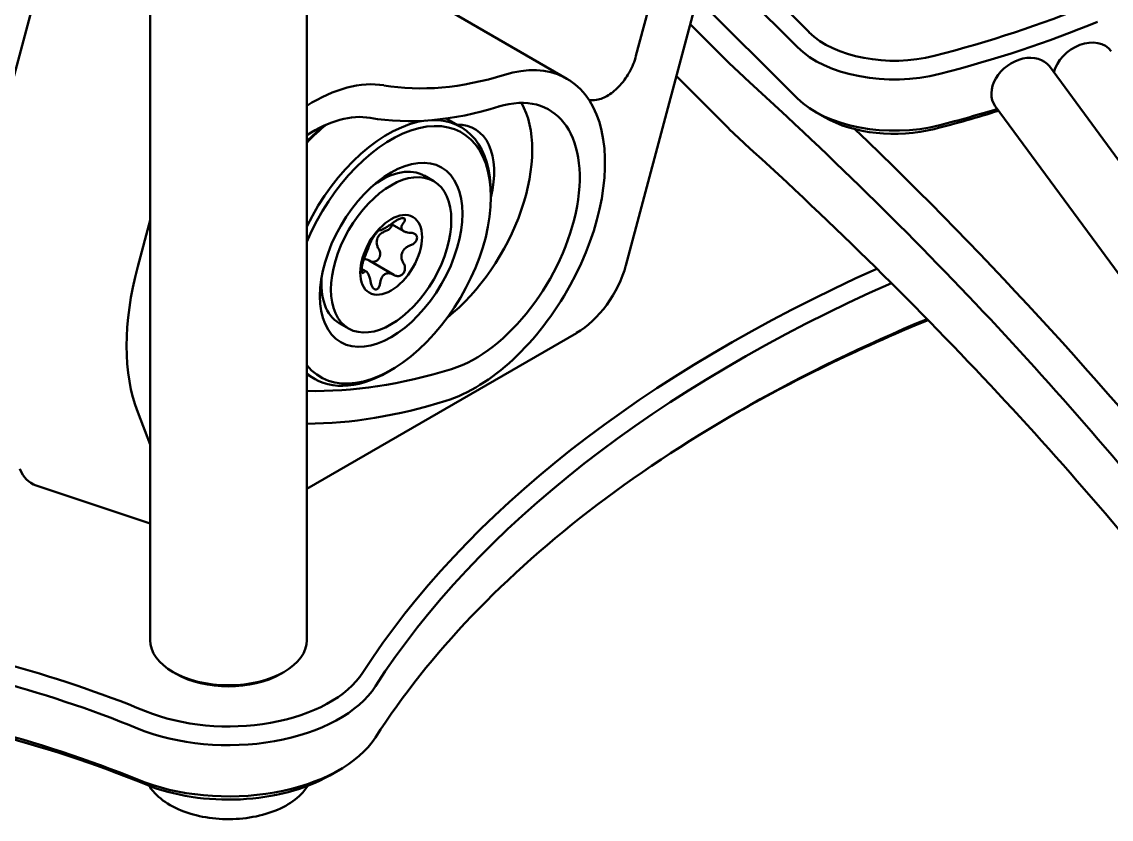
# Model space of a CAD drawing. Header units: millimetres. Extents: x 145 to 303, y 101 to 203.
# Drawn here: x 196.21 to 220.53, y 115.11 to 132.91 of the extents above; entities that cross this region are included whole.
import ezdxf

# ---------------------------------------------------------------- set-up
doc = ezdxf.new("R2010")
doc.units = ezdxf.units.MM
doc.header["$LTSCALE"] = 0.75
doc.layers.add('Visible', color=7, linetype='Continuous', lineweight=50)

msp = doc.modelspace()

# ---------------------------------------------------------------- linework, layer by layer
at = {"layer": 'Visible', "extrusion": (-1e-16, 0.816497, 0.57735)}
for p, q in [((213.168, 140.485), (209.698, 127.473)), ((197.877, 138.6), (195.222, 128.644)), ((199.077, 119.111), (199.077, 137.895)), ((202.577, 119.111), (202.577, 137.895)), ((209.923, 132.147), (211.208, 136.966)), ((213.785, 132.675), (211.654, 134.806)), ((211.529, 134.339), (213.525, 132.344)), ((205.484, 133.312), (208.383, 131.638)), ((213.525, 131.201), (211.289, 133.437)), ((211.134, 132.857), (211.921, 132.069)), ((219.15, 131.917), (224.952, 124.025)), ((211.921, 130.6), (210.824, 131.696)), ((214.134, 130.779), (213.922, 130.902)), ((217.941, 131.028), (223.895, 122.931)), ((205.688, 130.751), (206.012, 130.563)), ((204.124, 129.312), (204.246, 129.382)), ((205.196, 129.476), (205.408, 129.353)), ((206.685, 128.994), (206.685, 129.076)), ((198.801, 127.444), (199.077, 128.481)), ((204.743, 128.234), (204.463, 128.395)), ((204.214, 128.26), (204.21, 128.262)), ((204.519, 127.261), (203.966, 127.581)), ((202.902, 127.195), (202.902, 127.055)), ((203.903, 127.338), (203.799, 127.398)), ((202.577, 122.489), (208.594, 125.963)), ((203.296, 126.185), (203.508, 126.062)), ((202.577, 125.041), (202.762, 124.934)), ((204.458, 125.136), (204.387, 125.095)), ((199.077, 123.475), (198.801, 124.193)), ((196.534, 122.561), (199.077, 121.709)), ((199.66, 118.356), (199.59, 118.397)), ((201.994, 118.356), (202.065, 118.397)), ((203.09, 116.09), (203.302, 116.213))]:
    msp.add_line(p, q, dxfattribs=at)
at = {"layer": 'Visible'}
for centre, radius, start, end in [((210.121, 125.398), 6.648, 156.9476, 160.6978), ((203.839, 127.369), 0.247, 59.0763, 86.5485)]:
    msp.add_arc(centre, radius, start, end, dxfattribs=at)
at = {"layer": 'Visible', "extrusion": (1e-16, 2e-16, -1)}
msp.add_ellipse((208.591, 142.545), major_axis=(19.7, 0), ratio=0.57735, start_param=0.949777, end_param=1.153112, dxfattribs=at)
at = {"layer": 'Visible'}
for centre, major_axis, ratio, start_param, end_param in [((208.591, 142.3), (20, 0), 0.57735, -1.153112, -0.949777), ((215.69, 133.065), (2.5, 0), 0.57735, 3.665191, 5.130074), ((219.926, 131.811), (0.604, 0.444), 0.751589, 0, 2.41965), ((229.242, 137.843), (20, 0), 0.57735, 3.665191, 3.707706), ((218.546, 131.472), (0.604, 0.444), 0.751589, 0, 3.141593), ((206.333, 128.087), (2.05, 3.551), 0.57735, 3.700098, 6.841691), ((202.717, 127.772), (2.05, 3.551), 0.57735, 0.20944, 0.833496), ((205.273, 128.699), (1.65, 2.858), 0.57735, 4.116573, 5.955965), ((208.878, 142.286), (6.35, 10.999), 0.57735, 3.351032, 3.700098), ((208.591, 140.912), (19.7, 0), 0.57735, -1.153112, -1.071867), ((204.387, 127.749), (1.625, 2.815), 0.57735, 0.410318, 1.692279), ((203.397, 128.32), (1.575, 2.728), 0.57735, 0.980182, 1.16241), ((204.387, 127.749), (1.625, 2.815), 0.57735, -0.785398, 0.341182), ((215.69, 131.677), (-2.2, 0), 0.57735, 0.785398, 1.988481), ((82.758, 84.587), (-154.16, 0), 0.57735, 3.568238, 3.683762), ((207.818, 142.898), (6.95, 12.038), 0.57735, 3.364623, 3.367965), ((82.758, 82.628), (-153.56, 0), 0.57735, 3.562388, 3.707706), ((204.246, 127.83), (0.95, 1.645), 0.57735, 0, 0.909656), ((204.246, 127.83), (0.95, 1.645), 0.57735, 2.231937, 3.141593), ((236.913, 111.282), (-35.3, 0), 0.57735, -0.911935, -0.355997), ((236.913, 109.894), (35, 0), 0.57735, 2.196332, 2.785596), ((204.387, 127.749), (1.625, 2.815), 0.57735, 3.02011, 3.926991), ((208.878, 142.286), (10.05, 17.407), 0.57735, 3.467657, 3.700098), ((197.275, 124), (0.855, 1.386), 0.576683, 2.72844, 3.275548), ((187.211, 107.971), (-20.3, 0), 0.57735, 4.094366, 4.45907), ((200.827, 119.029), (-1.65, 0), 0.57735, 0.785398, 2.356194), ((200.827, 118.784), (3.5, 0), 0.57735, 4.094366, 5.927189), ((187.211, 106.583), (20, 0), 0.57735, 0.952773, 1.352481), ((200.827, 117.396), (3.2, 0), 0.57735, 4.094366, 5.497787)]:
    msp.add_ellipse(centre, major_axis=major_axis, ratio=ratio, start_param=start_param, end_param=end_param, dxfattribs=at)
at = {"layer": 'Visible', "extrusion": (1e-16, 1e-16, -1)}
msp.add_ellipse((215.69, 133.31), major_axis=(-2.2, 0), ratio=0.57735, start_param=4.294704, end_param=5.759587, dxfattribs=at)
at = {"layer": 'Visible', "extrusion": (0, 3e-16, -1)}
for centre, major_axis, start_param, end_param in [((208.878, 142.286), (5.95, 10.306), 2.583087, 2.932153), ((206.333, 128.087), (1.65, 2.858), -0.558505, 2.583087)]:
    msp.add_ellipse(centre, major_axis=major_axis, ratio=0.57735, start_param=start_param, end_param=end_param, dxfattribs=at)
at = {"layer": 'Visible', "extrusion": (-1e-16, 3e-16, -1)}
msp.add_ellipse((82.758, 84.097), major_axis=(153.56, 0), ratio=0.57735, start_param=-0.566113, end_param=-0.420795, dxfattribs=at)
at = {"layer": 'Visible', "extrusion": (1e-16, -2e-16, -1)}
for centre, major_axis, start_param, end_param in [((215.69, 131.922), (-2.5, 0), 4.294704, 5.759587), ((208.591, 141.157), (-20, 0), 4.22325, 4.294704)]:
    msp.add_ellipse(centre, major_axis=major_axis, ratio=0.57735, start_param=start_param, end_param=end_param, dxfattribs=at)
at = {"layer": 'Visible', "extrusion": (1e-16, 3e-16, -1)}
for centre, major_axis, start_param, end_param in [((202.717, 127.772), (1.65, 2.858), -0.845169, -0.20944), ((208.878, 142.286), (9.65, 16.714), 2.583087, 2.836137)]:
    msp.add_ellipse(centre, major_axis=major_axis, ratio=0.57735, start_param=start_param, end_param=end_param, dxfattribs=at)
at = {"layer": 'Visible', "extrusion": (-1e-16, 0, -1)}
msp.add_ellipse((204.458, 127.708), major_axis=(1.575, 2.728), ratio=0.57735, start_param=4.492466, end_param=9.644701, dxfattribs=at)
at = {"layer": 'Visible', "extrusion": (0, 2e-16, -1)}
for centre, major_axis, start_param, end_param in [((203.468, 128.279), (1.625, 2.815), -1.183409, -0.987588), ((204.458, 127.708), (0.488, 0.844), 1.570796326792612, 7.853981633972198), ((236.913, 111.037), (-35, 0), 0.355997, 0.916951), ((200.827, 119.029), (-3.2, 0), 3.497589, 5.330412), ((200.827, 117.641), (3.5, 0), 0.355997, 2.18882)]:
    msp.add_ellipse(centre, major_axis=major_axis, ratio=0.57735, start_param=start_param, end_param=end_param, dxfattribs=at)
at = {"layer": 'Visible', "extrusion": (2e-16, 2e-16, -1)}
msp.add_ellipse((205.273, 128.699), major_axis=(1.05, 1.819), ratio=0.57735, start_param=-0.334179, end_param=1.099119, dxfattribs=at)
at = {"layer": 'Visible', "extrusion": (-1e-16, 4e-16, -1)}
msp.add_ellipse((229.242, 136.373), major_axis=(-20, 0), ratio=0.57735, start_param=-0.566113, end_param=-0.523599, dxfattribs=at)
at = {"layer": 'Visible'}
for major_axis in [(1.125, 1.949), (0.95, 1.645)]:
    msp.add_ellipse((204.458, 127.708), major_axis=major_axis, ratio=0.57735, dxfattribs=at)
at = {"layer": 'Visible', "extrusion": (2e-16, 0, -1)}
msp.add_ellipse((202.941, 128.209), major_axis=(3.207, 5.196), ratio=0.576683, start_param=3.554745, end_param=4.231296, dxfattribs=at)
at = {"layer": 'Visible', "extrusion": (2e-16, 1e-16, -1)}
msp.add_ellipse((208.594, 127.27), major_axis=(0.855, 1.386), ratio=0.576683, start_param=1.089703, end_param=2.322224, dxfattribs=at)
at = {"layer": 'Visible', "extrusion": (0, -2e-16, -1)}
msp.add_ellipse((236.913, 109.649), major_axis=(-35.3, 0), ratio=0.57735, start_param=0.789657, end_param=0.952157, dxfattribs=at)
at = {"layer": 'Visible', "extrusion": (0, 4e-16, -1)}
msp.add_ellipse((187.211, 107.726), major_axis=(-20, 0), ratio=0.57735, start_param=1.805457, end_param=2.18882, dxfattribs=at)
at = {"layer": 'Visible', "extrusion": (-1e-16, 1e-16, -1)}
msp.add_ellipse((200.827, 119.111), major_axis=(-1.75, 0), ratio=0.57735, start_param=3.141593, end_param=6.283185, dxfattribs=at)
at = {"layer": 'Visible', "extrusion": (0, 1e-16, -1)}
msp.add_ellipse((187.211, 106.338), major_axis=(-20.3, 0), ratio=0.57735, start_param=1.785834, end_param=2.18882, dxfattribs=at)
at = {"layer": 'Visible'}
for points, knots in [([(208.871, 131.17), (208.925, 131.159), (208.984, 131.158), (209.135, 131.182), (209.222, 131.218), (209.396, 131.326), (209.485, 131.401), (209.665, 131.601), (209.733, 131.709), (209.808, 131.846), (209.837, 131.905), (209.886, 132.026), (209.906, 132.087), (209.923, 132.147)], [0.0491485, 0.0491485, 0.0491485, 0.0491485, 0.0768199, 0.0768199, 0.1175635, 0.1175635, 0.1603143, 0.1603143, 0.2129723, 0.2129723, 0.2516305, 0.2516305, 0.2904945, 0.2904945, 0.2904945, 0.2904945]), ([(204.736, 128.424), (204.723, 128.408), (204.712, 128.392), (204.694, 128.358), (204.688, 128.339), (204.687, 128.302), (204.692, 128.284), (204.713, 128.254), (204.73, 128.24), (204.772, 128.219), (204.798, 128.211), (204.845, 128.202), (204.868, 128.2), (204.893, 128.2)], [0.01396511, 0.01396511, 0.01396511, 0.01396511, 0.02138079, 0.02138079, 0.03024462, 0.03024462, 0.03910845, 0.03910845, 0.04797229, 0.04797229, 0.05683612, 0.05683612, 0.0642518, 0.0642518, 0.0642518, 0.0642518]), ([(204.004, 128.001), (204.008, 128.013), (204.015, 128.028), (204.033, 128.063), (204.046, 128.084), (204.075, 128.128), (204.091, 128.151), (204.124, 128.192), (204.141, 128.211), (204.171, 128.24), (204.184, 128.25), (204.203, 128.262), (204.209, 128.263), (204.212, 128.261)], [-0.10467546, -0.10467546, -0.10467546, -0.10467546, -0.09672256, -0.09672256, -0.08877504, -0.08877504, -0.08082753, -0.08082753, -0.07288001, -0.07288001, -0.0649325, -0.0649325, -0.05697959, -0.05697959, -0.05697959, -0.05697959]), ([(204.183, 127.836), (204.169, 127.856), (204.158, 127.878), (204.141, 127.926), (204.135, 127.956), (204.134, 128.017), (204.139, 128.047), (204.16, 128.101), (204.177, 128.128), (204.219, 128.174), (204.245, 128.194), (204.292, 128.221), (204.315, 128.232), (204.34, 128.241)], [-0.0642518, -0.0642518, -0.0642518, -0.0642518, -0.05683612, -0.05683612, -0.04797229, -0.04797229, -0.03910845, -0.03910845, -0.03024462, -0.03024462, -0.02138079, -0.02138079, -0.01396511, -0.01396511, -0.01396511, -0.01396511]), ([(204.893, 127.922), (204.868, 127.913), (204.845, 127.902), (204.798, 127.874), (204.772, 127.855), (204.73, 127.808), (204.713, 127.782), (204.692, 127.728), (204.687, 127.697), (204.688, 127.637), (204.694, 127.607), (204.712, 127.559), (204.723, 127.537), (204.736, 127.516)], [0.01396511, 0.01396511, 0.01396511, 0.01396511, 0.02138079, 0.02138079, 0.03024462, 0.03024462, 0.03910845, 0.03910845, 0.04797229, 0.04797229, 0.05683612, 0.05683612, 0.0642518, 0.0642518, 0.0642518, 0.0642518]), ([(203.846, 127.596), (203.838, 127.576), (203.83, 127.552), (203.816, 127.504), (203.81, 127.476), (203.801, 127.422), (203.798, 127.396), (203.798, 127.353), (203.801, 127.334), (203.81, 127.309), (203.816, 127.303), (203.83, 127.302), (203.838, 127.307), (203.846, 127.317)], [0.05697959, 0.05697959, 0.05697959, 0.05697959, 0.0649325, 0.0649325, 0.07288001, 0.07288001, 0.08082753, 0.08082753, 0.08877504, 0.08877504, 0.09672256, 0.09672256, 0.10467546, 0.10467546, 0.10467546, 0.10467546]), ([(204.736, 127.516), (204.75, 127.494), (204.76, 127.469), (204.769, 127.419), (204.768, 127.391), (204.755, 127.337), (204.743, 127.312), (204.71, 127.271), (204.689, 127.255), (204.643, 127.235), (204.618, 127.231), (204.572, 127.236), (204.548, 127.244), (204.527, 127.257)], [-0.10467546, -0.10467546, -0.10467546, -0.10467546, -0.09672256, -0.09672256, -0.08877504, -0.08877504, -0.08082753, -0.08082753, -0.07288001, -0.07288001, -0.0649325, -0.0649325, -0.05697959, -0.05697959, -0.05697959, -0.05697959]), ([(204.004, 127.094), (204, 127.12), (203.995, 127.145), (203.982, 127.196), (203.973, 127.224), (203.953, 127.273), (203.942, 127.294), (203.921, 127.324), (203.91, 127.335), (203.888, 127.344), (203.878, 127.343), (203.862, 127.334), (203.854, 127.327), (203.846, 127.317)], [0.01396511, 0.01396511, 0.01396511, 0.01396511, 0.02138079, 0.02138079, 0.03024462, 0.03024462, 0.03910845, 0.03910845, 0.04797229, 0.04797229, 0.05683612, 0.05683612, 0.0642518, 0.0642518, 0.0642518, 0.0642518]), ([(204.527, 127.257), (204.507, 127.269), (204.486, 127.279), (204.442, 127.293), (204.415, 127.297), (204.363, 127.294), (204.338, 127.287), (204.296, 127.263), (204.277, 127.245), (204.246, 127.2), (204.234, 127.173), (204.22, 127.125), (204.215, 127.1), (204.212, 127.075)], [0.01396511, 0.01396511, 0.01396511, 0.01396511, 0.02138079, 0.02138079, 0.03024462, 0.03024462, 0.03910845, 0.03910845, 0.04797229, 0.04797229, 0.05683612, 0.05683612, 0.0642518, 0.0642518, 0.0642518, 0.0642518])]:
    msp.add_open_spline(points, degree=3, knots=knots, dxfattribs=at)
at = {"layer": 'Visible', "extrusion": (1.41051e-11, -2.74415e-11, -1)}
msp.add_open_spline([(204.212, 128.261), (204.215, 128.258), (204.22, 128.258), (204.234, 128.261), (204.246, 128.266), (204.277, 128.281), (204.296, 128.292), (204.338, 128.316), (204.363, 128.331), (204.415, 128.363), (204.442, 128.381), (204.486, 128.412), (204.507, 128.427), (204.527, 128.442)], degree=3, knots=[0.01396511, 0.01396511, 0.01396511, 0.01396511, 0.02138079, 0.02138079, 0.03024462, 0.03024462, 0.03910845, 0.03910845, 0.04797229, 0.04797229, 0.05683612, 0.05683612, 0.0642518, 0.0642518, 0.0642518, 0.0642518], dxfattribs=at)
at = {"layer": 'Visible', "extrusion": (7.6083e-12, -1.24417e-11, -1)}
msp.add_open_spline([(204.527, 128.442), (204.548, 128.459), (204.572, 128.475), (204.618, 128.501), (204.643, 128.512), (204.689, 128.527), (204.71, 128.53), (204.743, 128.527), (204.755, 128.521), (204.768, 128.501), (204.769, 128.487), (204.76, 128.458), (204.75, 128.441), (204.736, 128.424)], degree=3, knots=[-0.10467546, -0.10467546, -0.10467546, -0.10467546, -0.09672256, -0.09672256, -0.08877504, -0.08877504, -0.08082753, -0.08082753, -0.07288001, -0.07288001, -0.0649325, -0.0649325, -0.05697959, -0.05697959, -0.05697959, -0.05697959], dxfattribs=at)
at = {"layer": 'Visible', "extrusion": (1.6444e-11, -1.62245e-11, -1)}
msp.add_open_spline([(204.48, 128.385), (204.477, 128.37), (204.472, 128.355), (204.451, 128.318), (204.432, 128.297), (204.391, 128.264), (204.366, 128.25), (204.34, 128.241)], degree=3, knots=[-0.07814399, -0.07814399, -0.07814399, -0.07814399, -0.07288001, -0.07288001, -0.0649325, -0.0649325, -0.05697959, -0.05697959, -0.05697959, -0.05697959], dxfattribs=at)
at = {"layer": 'Visible', "extrusion": (-5.6911e-12, 3.065e-13, -1)}
msp.add_open_spline([(204.893, 128.2), (204.919, 128.2), (204.944, 128.195), (204.985, 128.179), (205.004, 128.166), (205.029, 128.131), (205.036, 128.11), (205.036, 128.067), (205.029, 128.043), (205.004, 127.998), (204.985, 127.978), (204.944, 127.945), (204.919, 127.931), (204.893, 127.922)], degree=3, knots=[-0.10467546, -0.10467546, -0.10467546, -0.10467546, -0.09672256, -0.09672256, -0.08877504, -0.08877504, -0.08082753, -0.08082753, -0.07288001, -0.07288001, -0.0649325, -0.0649325, -0.05697959, -0.05697959, -0.05697959, -0.05697959], dxfattribs=at)
at = {"layer": 'Visible', "extrusion": (-2.4996e-12, 1.6337e-12, -1)}
msp.add_open_spline([(204.183, 127.836), (204.197, 127.814), (204.207, 127.789), (204.216, 127.738), (204.215, 127.71), (204.202, 127.656), (204.189, 127.631), (204.157, 127.591), (204.136, 127.574), (204.09, 127.554), (204.065, 127.55), (204.023, 127.554), (204.004, 127.56), (203.986, 127.569)], degree=3, knots=[-0.10467546, -0.10467546, -0.10467546, -0.10467546, -0.09672256, -0.09672256, -0.08877504, -0.08877504, -0.08082753, -0.08082753, -0.07288001, -0.07288001, -0.0649325, -0.0649325, -0.05847597, -0.05847597, -0.05847597, -0.05847597], dxfattribs=at)
at = {"layer": 'Visible', "extrusion": (4.8954e-12, 5.9973e-12, -1)}
msp.add_open_spline([(204.212, 127.075), (204.209, 127.048), (204.203, 127.022), (204.184, 126.981), (204.171, 126.962), (204.141, 126.938), (204.124, 126.933), (204.091, 126.936), (204.075, 126.944), (204.046, 126.973), (204.033, 126.994), (204.015, 127.039), (204.008, 127.066), (204.004, 127.094)], degree=3, knots=[-0.10467546, -0.10467546, -0.10467546, -0.10467546, -0.09672256, -0.09672256, -0.08877504, -0.08877504, -0.08082753, -0.08082753, -0.07288001, -0.07288001, -0.0649325, -0.0649325, -0.05697959, -0.05697959, -0.05697959, -0.05697959], dxfattribs=at)
at = {"layer": 'Visible', "extrusion": (5.259e-13, -8.62e-13, -1)}
msp.add_open_spline([(202.597, 115.857), (202.546, 115.774), (202.481, 115.698), (202.289, 115.52), (202.147, 115.428), (201.823, 115.275), (201.639, 115.216), (201.253, 115.135), (201.05, 115.114), (200.645, 115.111), (200.443, 115.13), (200.056, 115.205), (199.871, 115.261), (199.538, 115.41), (199.389, 115.502), (199.184, 115.686), (199.113, 115.768), (199.057, 115.857)], degree=3, knots=[0.880271, 0.880271, 0.880271, 0.880271, 1.094067, 1.094067, 1.422232, 1.422232, 1.760275, 1.760275, 2.095785, 2.095785, 2.429792, 2.429792, 2.765117, 2.765117, 3.103101, 3.103101, 3.333187, 3.333187, 3.333187, 3.333187], dxfattribs=at)

doc.saveas('drawing.dxf')
